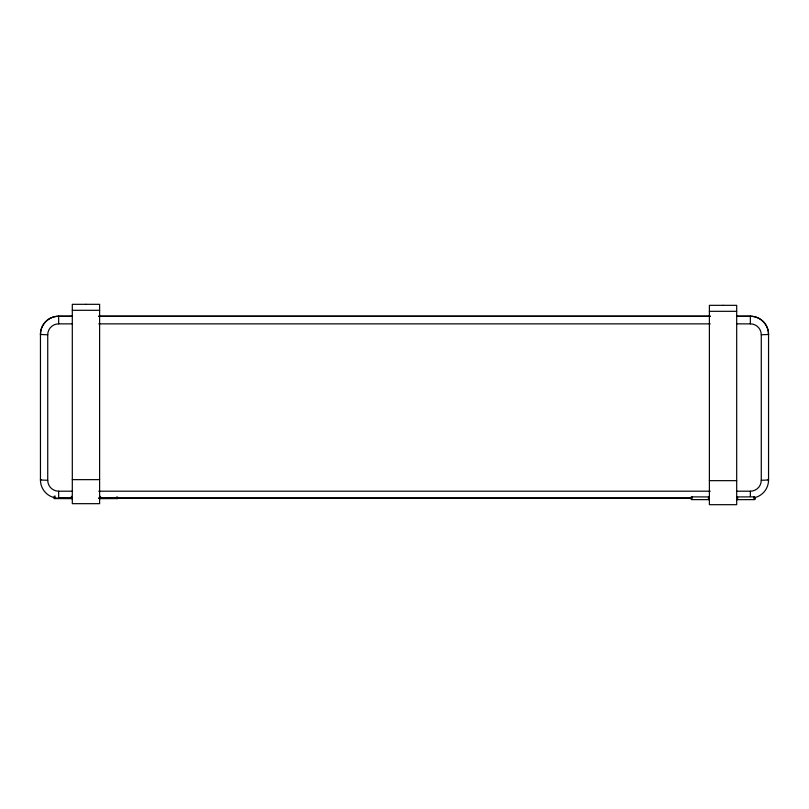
<?xml version="1.0" encoding="UTF-8"?>
<svg xmlns="http://www.w3.org/2000/svg" width="809" height="809" viewBox="0 0 809 809"><rect width="100%" height="100%" fill="white"/><g stroke="black" fill="none" stroke-linecap="round" stroke-linejoin="round"><path stroke-width="1.21" d="M54.456 497.697A18.203 18.192 0 0 1 40.45 480L40.45 334.35L41.006 334.238M40.45 479.858L41.006 479.747M54.102 497.929L54.668 497.899M99.608 498.637L117.74 498.587L117.811 497.201M736.564 316.157L750.347 316.157A18.203 18.192 0 0 1 768.55 334.35L768.55 480L761.269 480.283A10.921 10.911 0 0 1 750.347 491.194L736.564 491.194M736.696 496.928L753.988 496.888C755.687 496.119 755.687 500.286 753.988 499.618L736.696 499.649M736.564 323.863L750.347 323.863A10.921 10.911 0 0 1 761.269 334.774L768.55 334.491A18.203 18.192 0 0 0 750.347 316.299L736.564 316.299M72.304 310.302L99.608 310.302M709.392 311.313L736.696 311.313M40.45 334.35A18.203 18.192 0 0 1 58.652 316.157L72.436 316.157M98.749 316.157L710.251 316.157M72.436 316.299L58.652 316.299A18.203 18.192 0 0 0 40.45 334.491L47.731 334.774A10.921 10.911 0 0 1 58.652 323.863L72.436 323.863M98.749 316.299L710.251 316.299M98.749 323.863L710.251 323.863M72.304 479.646L99.608 479.646M709.392 480.657L736.696 480.657M40.45 480L47.731 480.283A10.921 10.911 0 0 0 58.652 491.194L72.436 491.194M98.749 491.194L710.251 491.194M709.392 499.649L692.099 499.618C690.401 500.286 690.401 496.119 692.099 496.888L709.392 496.928M58.652 498.051L72.436 498.051M98.749 498.051L691.452 498.051M55.487 497.909A18.203 18.192 0 0 0 58.652 498.192L72.436 498.192M98.749 498.192L691.452 498.192M54.102 496.291L54.173 498.587L72.304 498.637M754.332 498.91L754.898 498.941M112.411 498.192L106.828 498.314M767.994 334.238L768.55 334.35M767.994 479.747L768.55 479.858M761.269 334.774L761.269 480.283M753.988 496.888L753.988 499.618M750.347 316.157L750.347 323.863M750.347 491.194L750.347 496.261M737.606 496.888L737.606 499.618M708.482 496.888L708.482 499.618M692.099 496.888L692.099 499.618M116.9 496.787L116.9 498.607M100.518 496.332L100.518 498.607M71.394 496.332L71.394 498.607M58.652 316.157L58.652 323.863M58.652 491.194L58.652 498.192M55.012 495.877L55.012 498.607M47.731 334.774L47.731 480.283M768.55 480A18.203 18.192 0 0 1 754.544 497.697M59.158 498.233L65.448 498.233L59.158 498.233M85.956 304.315L72.304 304.326L72.304 503.673L99.608 503.673L99.608 304.326L85.956 304.315M723.044 305.327L709.392 305.337L709.392 504.685L736.696 504.685L736.696 305.337L723.044 305.327"/></g></svg>
